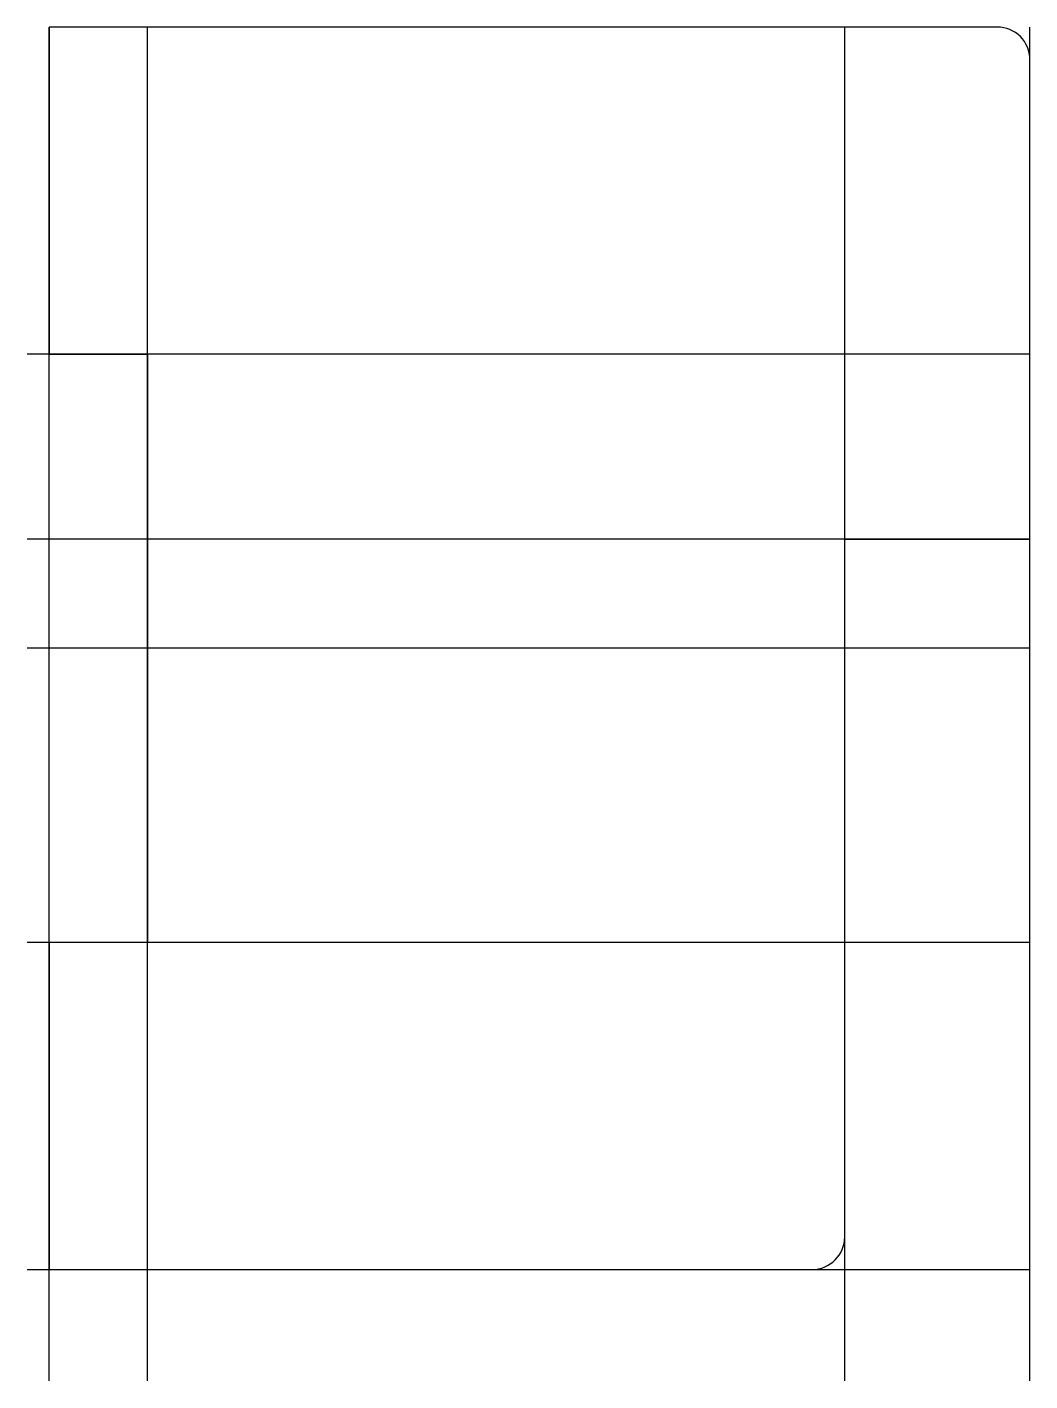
# Model space of a CAD drawing. Extents: x -2 to 90, y -10 to 114.
import ezdxf

# ---------------------------------------------------------------- set-up
doc = ezdxf.new("R2010")
doc.units = 0
doc.layers.get('0').update_dxf_attribs({"linetype": 'CONTINUOUS'})

msp = doc.modelspace()

# ---------------------------------------------------------------- linework, layer by layer
at = {"linetype": 'CONTINUOUS'}
for p, q in [((0, -10.22), (0, 114)), ((87, 114), (0, 114)), ((0, 114), (0, 84)), ((9, -10.22), (9, 114)), ((73, -10.22), (73, 114)), ((90, -10.22), (90, 114)), ((90, 67), (90, 111)), ((90, 84), (-2.04, 84)), ((0, 84), (9, 84)), ((9, 84), (9, 30)), ((90, 67), (-2.04, 67)), ((73, 3), (73, 67)), ((73, 67), (90, 67)), ((90, 57), (-2.04, 57)), ((90, 30), (-2.04, 30)), ((9, 30), (0, 30)), ((0, 30), (0, 0)), ((-2.04, 0), (90, 0)), ((0, 0), (68.45, 0)), ((68.45, 0), (70, 0))]:
    msp.add_line(p, q, dxfattribs=at)
for centre, start, end in [((87, 111), 0, 90), ((70, 3), 270, 0)]:
    msp.add_arc(centre, 3, start, end, dxfattribs=at)

doc.saveas('drawing.dxf')
